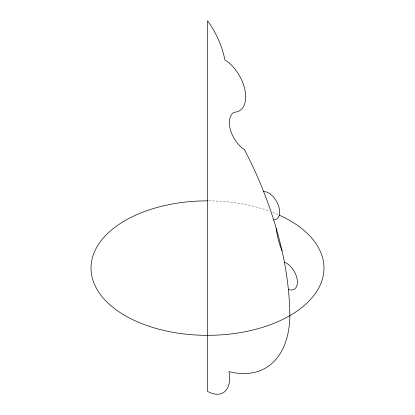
<?xml version="1.0" encoding="UTF-8"?>
<svg xmlns="http://www.w3.org/2000/svg" width="415" height="415" viewBox="0 0 415 415"><rect width="100%" height="100%" fill="white"/><g stroke="black" fill="none" stroke-linecap="round" stroke-linejoin="round"><path stroke-width="0.31" stroke-dasharray="2.08 1.56" d="M208.787 200.855A116.47 67.24 0 0 1 269.527 211.183M272.645 212.35A116.47 67.24 0 0 1 278.698 214.877"/><path stroke-width="0.62" d="M263.639 191.543C279.145 231.046 289.411 273.044 289.857 315.639A117.761 67.993 60 0 1 228.966 371.622A31.701 18.302 60 0 1 207.5 391.361L207.5 20.75A60.134 34.72 60 0 1 224.863 59.879A30.544 17.638 60 0 1 245.151 90.952A30.544 17.638 60 0 1 234.174 112.242A22.374 12.917 60 0 0 230.367 129.589A22.374 12.917 60 0 0 244.378 149.499A264.9 152.938 60 0 1 263.639 191.543A15.563 8.985 60 0 1 278.465 205.56A15.563 8.985 60 0 1 273.739 219.95M279.29 215.141A116.47 67.24 0 0 1 273.687 323.42A116.47 67.24 0 0 1 96.311 288.109A116.47 67.24 0 0 1 207.5 200.85M282.029 250.826A58.515 33.786 60 0 1 276.255 228.509M284.42 262.156A15.563 8.985 60 0 1 297.239 279.741A15.563 8.985 60 0 1 288.42 289.457"/></g></svg>
